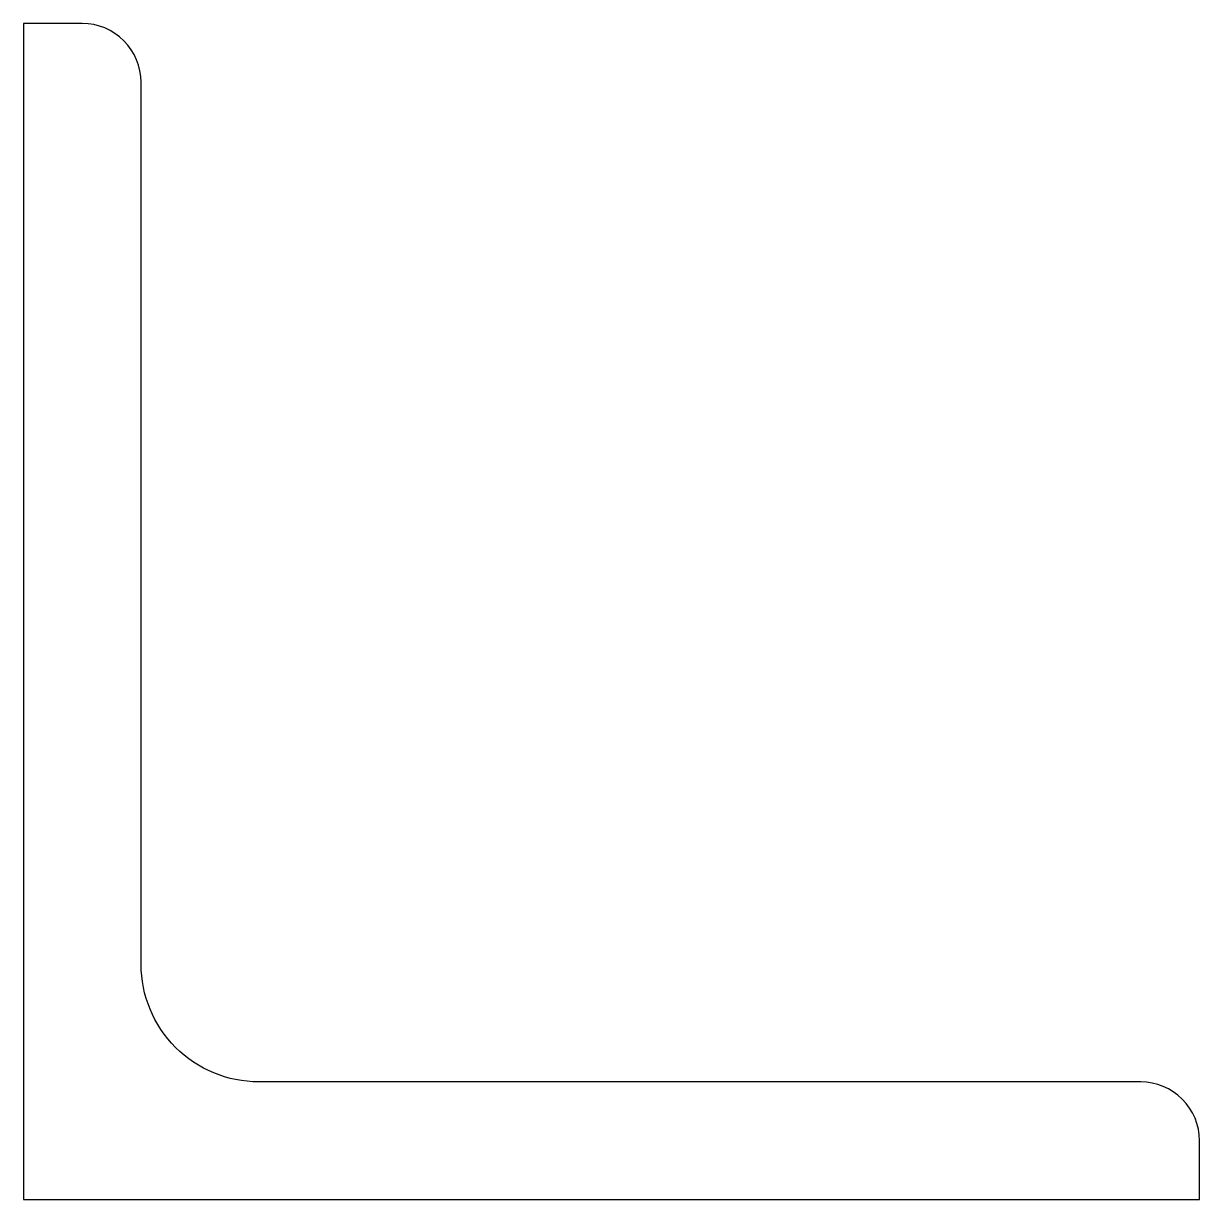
# Model space of a CAD drawing. Header units: metres. Extents: x 0 to 0.2, y 0 to 0.2.
import ezdxf

# ---------------------------------------------------------------- set-up
doc = ezdxf.new("R2010")
doc.units = ezdxf.units.M
doc.header["$MEASUREMENT"] = 0

msp = doc.modelspace()

# ---------------------------------------------------------------- linework, layer by layer
at = {"flags": 128}
msp.add_lwpolyline([(0.02, 0.04), (0.02, 0.19, 0.414214), (0.01, 0.2), (0, 0.2), (0, 0), (0.2, 0), (0.2, 0.01, 0.414214), (0.19, 0.02), (0.04, 0.02, -0.414214)], format="xyb", close=True, dxfattribs=at)

doc.saveas('drawing.dxf')
